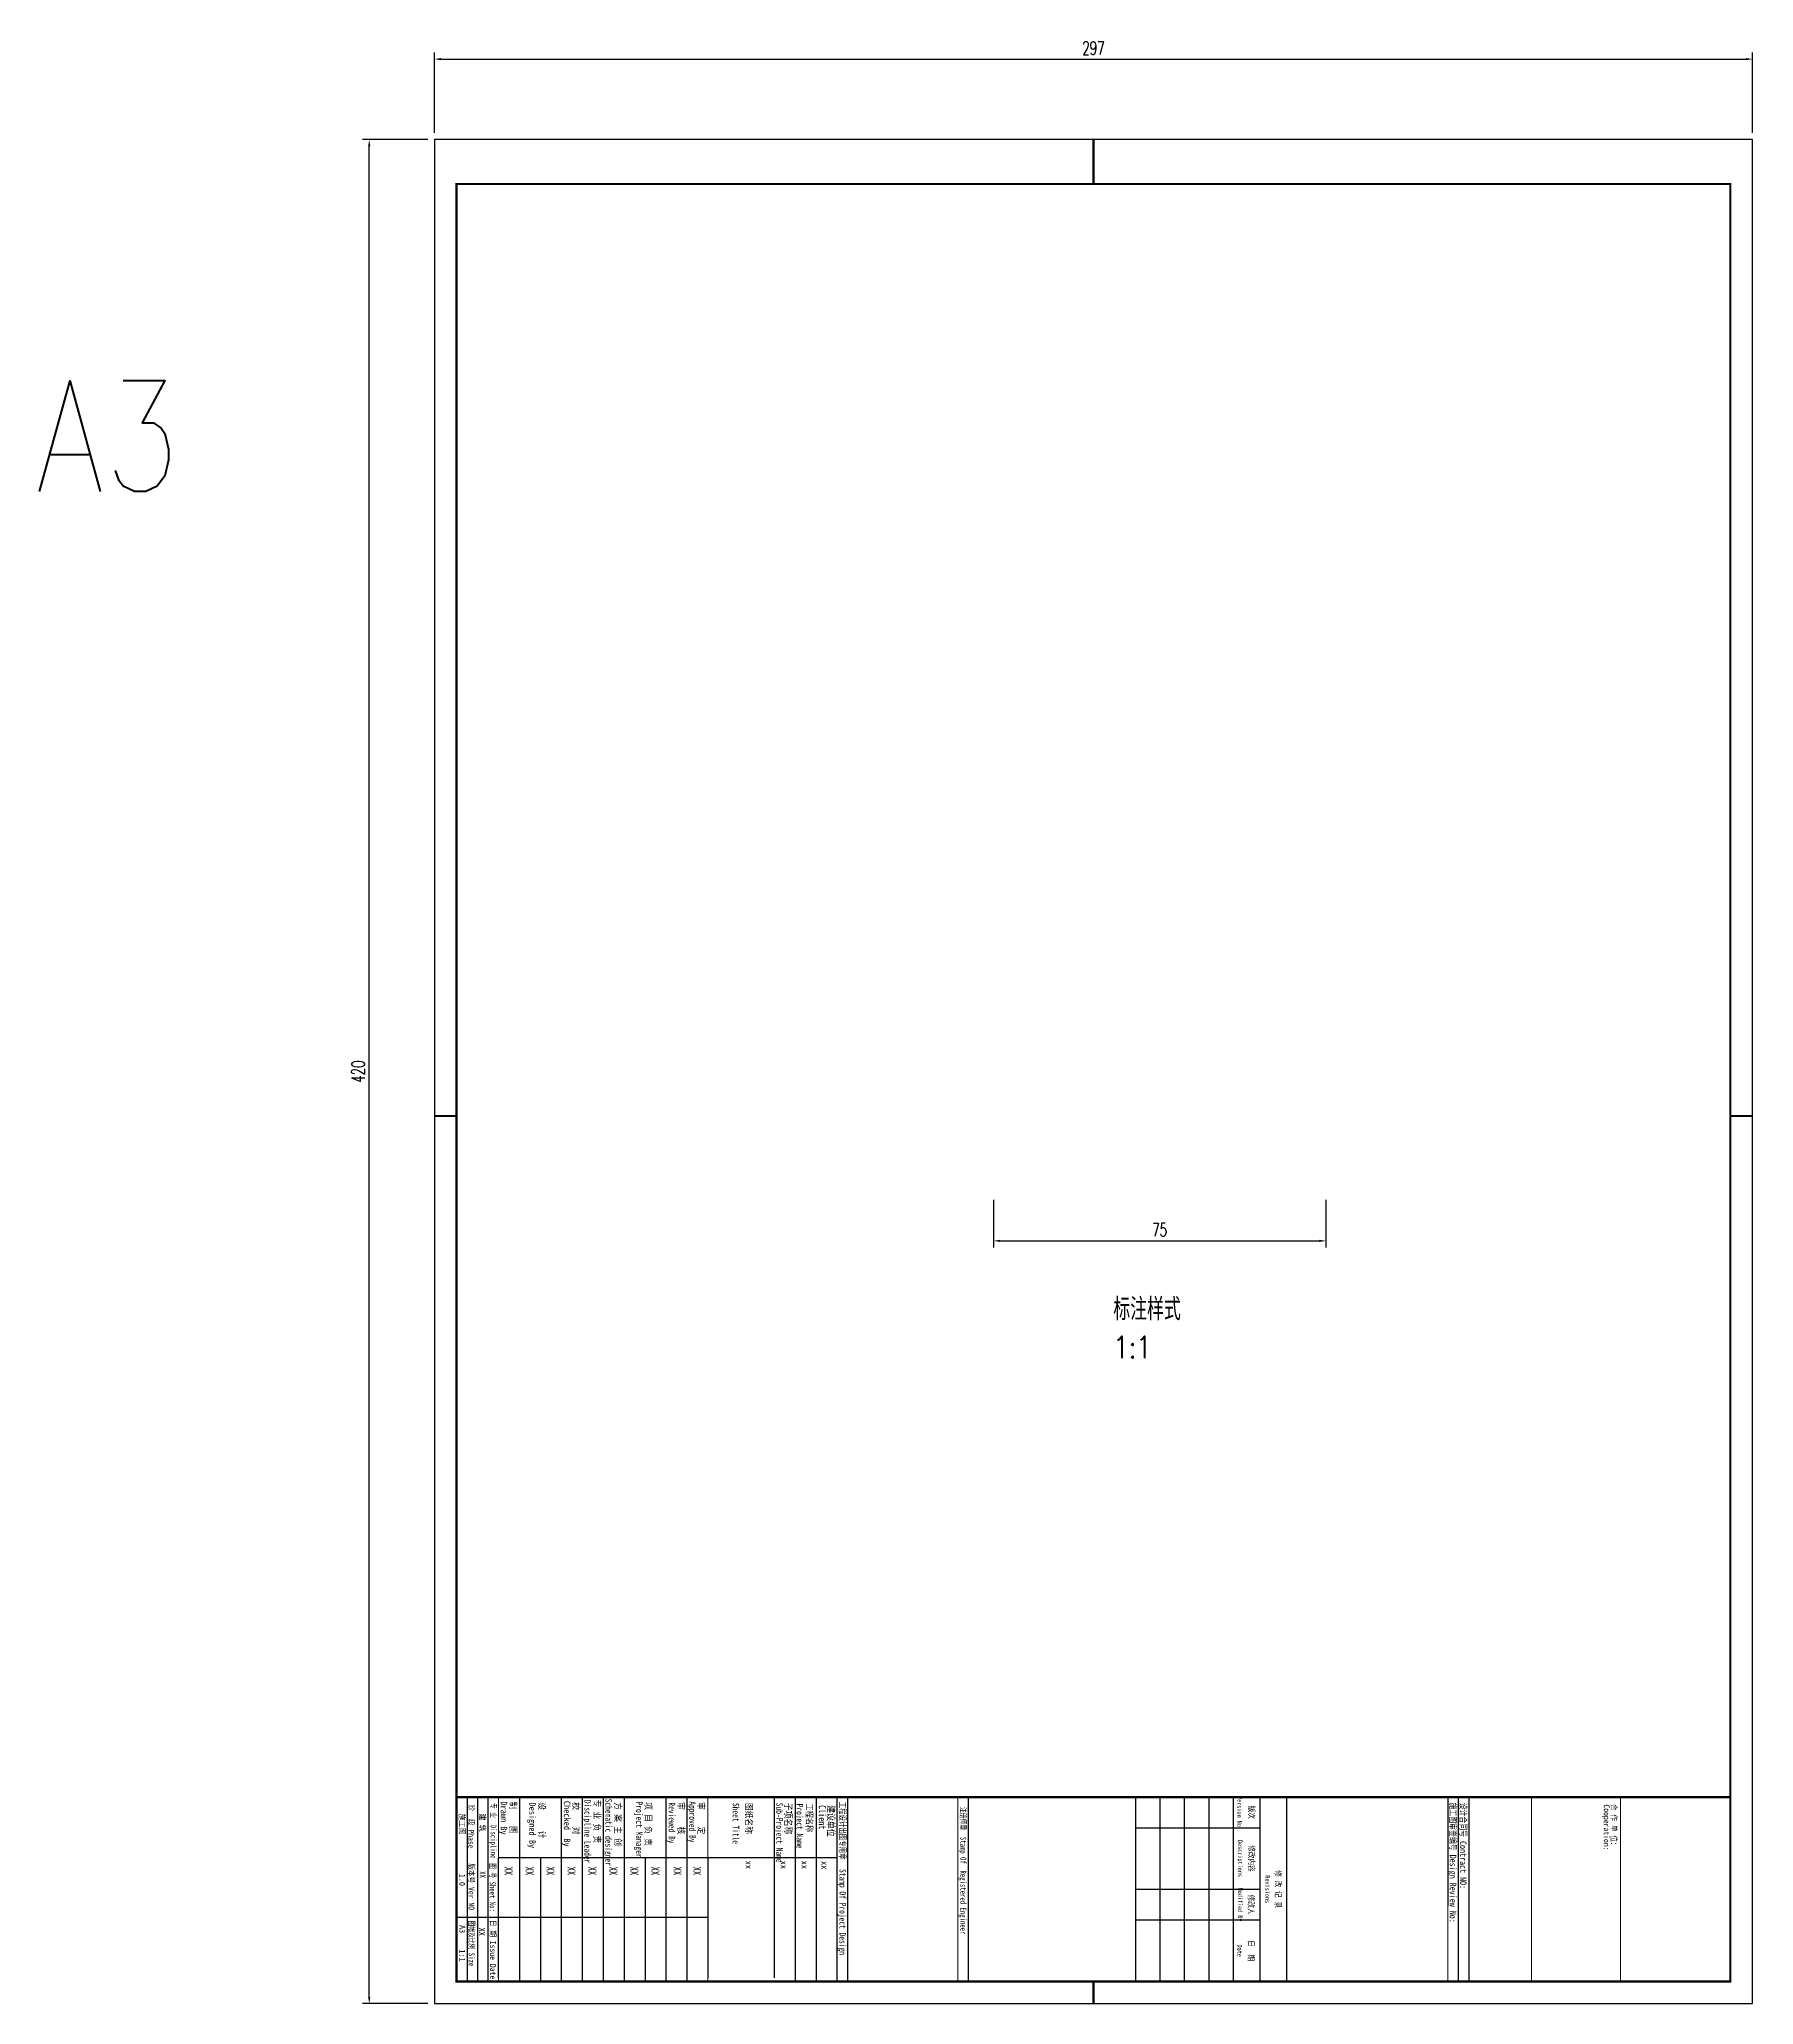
# Model space of a CAD drawing. Header units: inches. Extents: x 20038 to 22085, y 1131827 to 1134253.
# Drawn here: x 21698.8 to 22085.1, y 1133810.1 to 1134252.9 of the extents above; entities that cross this region are included whole.
import ezdxf
from ezdxf.enums import TextEntityAlignment as Align

# ---------------------------------------------------------------- set-up
doc = ezdxf.new("R2010")
doc.units = ezdxf.units.IN
doc.header["$LTSCALE"] = 1000
doc.header["$MEASUREMENT"] = 0
doc.linetypes.add('DASH', pattern=[0.35, 0.25, -0.1])
for name, color, linetype in [('0-GLASS-03玻璃-看线', 7, 'Continuous'), ('0-TEXT文字', 4, 'Continuous'), ('Y-隐形消防车道', 44, 'DASH'), ('图框', 142, 'Continuous'), ('签名', 255, 'Continuous')]:
    doc.layers.add(name, color=color, linetype=linetype)
doc.layers.add('Noprint', color=7, linetype='Continuous', plot=False)
doc.styles.add('SANXINBZ', font='romans.shx', dxfattribs={"width": 0.8, "bigfont": 'hzd.shx'})
doc.styles.add('宋体', font='', dxfattribs={"width": 0.8})
doc.styles.add('样式 1', font='romans.shx', dxfattribs={"width": 0.65, "bigfont": 'hzd.shx'})
doc.styles.get('宋体').set_extended_font_data('SimSun')
doc.dimstyles.new('dim1', dxfattribs={"dimtxt": 3, "dimasz": 1.5, "dimexe": 1.5, "dimexo": 1.5, "dimgap": 1, "dimtad": 1, "dimdec": 1, "dimrnd": 0.5, "dimdsep": 46, "dimtxsty": '样式 1', "dimcen": 0.09, "dimclrd": 1, "dimclre": 1, "dimclrt": 1, "dimadec": 0, "dimazin": 0, "dimtfac": 1, "dimtdec": 1, "dimtix": 1, "dimtmove": 2, "dimatfit": 3, "dimfxl": 1.25, "dimtvp": 1, "dimarcsym": 1})

# ---------------------------------------------------------------- blocks, each defined once
blk = doc.blocks.new('*D60')
at = {"layer": '0-GLASS-03玻璃-看线', "color": 1, "lineweight": -2, "transparency": 16777216}
for p, q in [((21786.33, 1134230.33), (21771.66, 1134230.33)), ((21773.16, 1133811.83), (21773.16, 1134228.83)), ((21786.33, 1133810.33), (21771.66, 1133810.33))]:
    blk.add_line(p, q, dxfattribs=at)
at = {"layer": '0-GLASS-03玻璃-看线', "color": 1, "transparency": 16777216}
for points in [[(21772.91, 1134228.83), (21773.41, 1134228.83), (21773.16, 1134230.33)], [(21772.91, 1133811.83), (21773.41, 1133811.83), (21773.16, 1133810.33)]]:
    blk.add_solid(points, dxfattribs=at)
at = {"layer": 'Defpoints', "color": 0, "transparency": 16777216}
for p in [(21773.16, 1134230.33), (21787.83, 1134230.33), (21787.83, 1133810.33)]:
    blk.add_point(p, dxfattribs=at)
at = {"layer": '0-GLASS-03玻璃-看线', "color": 1, "transparency": 16777216, "insert": (21770.66, 1134020.33), "char_height": 3, "attachment_point": 5, "rotation": 90, "style": '样式 1'}
blk.add_mtext('420', dxfattribs=at)
blk = doc.blocks.new('*D61')
at = {"layer": '0-GLASS-03玻璃-看线', "color": 1, "lineweight": -2, "transparency": 16777216}
for p, q in [((21787.83, 1134231.83), (21787.83, 1134249.96)), ((21789.33, 1134248.46), (22083.33, 1134248.46)), ((22084.83, 1134231.83), (22084.83, 1134249.96))]:
    blk.add_line(p, q, dxfattribs=at)
at = {"layer": '0-GLASS-03玻璃-看线', "color": 1, "transparency": 16777216}
for points in [[(21789.33, 1134248.71), (21789.33, 1134248.21), (21787.83, 1134248.46)], [(22083.33, 1134248.71), (22083.33, 1134248.21), (22084.83, 1134248.46)]]:
    blk.add_solid(points, dxfattribs=at)
at = {"layer": 'Defpoints', "color": 0, "transparency": 16777216}
for p in [(22084.83, 1134248.46), (21787.83, 1134230.33), (22084.83, 1134230.33)]:
    blk.add_point(p, dxfattribs=at)
at = {"layer": '0-GLASS-03玻璃-看线', "color": 1, "transparency": 16777216, "insert": (21936.33, 1134250.96), "char_height": 3, "attachment_point": 5, "style": '样式 1'}
blk.add_mtext('297', dxfattribs=at)
blk = doc.blocks.new('*D62')
at = {"layer": '0-GLASS-03玻璃-看线', "color": 1, "lineweight": -2, "transparency": 16777216}
for p, q in [((21913.8, 1133991.45), (21913.8, 1133980.69)), ((21988.72, 1133991.45), (21988.72, 1133980.69)), ((21915.3, 1133982.19), (21987.22, 1133982.19))]:
    blk.add_line(p, q, dxfattribs=at)
at = {"layer": '0-GLASS-03玻璃-看线', "color": 1, "transparency": 16777216}
for points in [[(21915.3, 1133982.44), (21915.3, 1133981.94), (21913.8, 1133982.19)], [(21987.22, 1133982.44), (21987.22, 1133981.94), (21988.72, 1133982.19)]]:
    blk.add_solid(points, dxfattribs=at)
at = {"layer": 'Defpoints', "color": 0, "transparency": 16777216}
for p in [(21913.8, 1133992.95), (21988.72, 1133992.95), (21988.72, 1133982.19)]:
    blk.add_point(p, dxfattribs=at)
at = {"layer": '0-GLASS-03玻璃-看线', "color": 1, "transparency": 16777216, "insert": (21951.26, 1133984.69), "char_height": 3, "attachment_point": 5, "style": '样式 1'}
blk.add_mtext('75', dxfattribs=at)

msp = doc.modelspace()

# ---------------------------------------------------------------- linework, layer by layer
for p, q in [((21797.55, 1133856.83), (21797.55, 1133815.33)), ((21806.99, 1133856.83), (21806.99, 1133815.33)), ((21816.42, 1133856.83), (21816.42, 1133815.33)), ((21821.14, 1133856.83), (21821.14, 1133815.33)), ((21825.86, 1133856.83), (21825.86, 1133815.33)), ((21830.58, 1133856.83), (21830.58, 1133815.33)), ((21840.02, 1133856.83), (21840.02, 1133815.33)), ((21844.74, 1133856.83), (21844.74, 1133815.33)), ((21864.39, 1133856.83), (21864.39, 1133816.14)), ((21869.11, 1133856.83), (21869.11, 1133815.33)), ((21873.83, 1133856.83), (21873.83, 1133815.33)), ((21878.54, 1133856.83), (21878.54, 1133815.33)), ((21945.79, 1133856.83), (21945.79, 1133815.33)), ((21951.29, 1133856.83), (21951.29, 1133815.33)), ((21956.79, 1133856.83), (21956.79, 1133815.33)), ((21962.29, 1133856.83), (21962.29, 1133815.33)), ((21967.79, 1133856.83), (21967.79, 1133815.33)), ((21973.79, 1133856.83), (21973.79, 1133815.33)), ((21979.79, 1133856.83), (21979.79, 1133815.33)), ((22018.52, 1133856.83), (22018.52, 1133815.33)), ((22020.88, 1133856.83), (22020.88, 1133815.33)), ((21878.54, 1133852.76), (21878.54, 1133815.33)), ((21945.79, 1133849.97), (21973.79, 1133849.97)), ((21802.27, 1133843.27), (21878.54, 1133843.27)), ((21811.71, 1133843.27), (21811.71, 1133815.33)), ((21821.14, 1133842.28), (21821.14, 1133815.33)), ((21835.3, 1133843.27), (21835.3, 1133815.33)), ((21945.79, 1133836.11), (21973.79, 1133836.11)), ((21849.45, 1133829.7), (21792.83, 1133829.7)), ((21945.79, 1133829.19), (21973.79, 1133829.19))]:
    msp.add_line(p, q)
at = {"const_width": 0.236}
for points in [[(21802.27, 1133856.83), (21802.27, 1133815.33)], [(21849.45, 1133856.83), (21849.45, 1133815.33)], [(21849.45, 1133856.83), (21849.45, 1133815.33)], [(21878.54, 1133856.83), (21878.54, 1133815.33)], [(21878.54, 1133856.83), (21878.54, 1133815.33)], [(21878.54, 1133856.83), (21878.54, 1133815.33)], [(21905.75, 1133856.83), (21905.75, 1133815.33)], [(22016.16, 1133856.83), (22016.16, 1133815.33)], [(22035.04, 1133856.83), (22035.04, 1133815.33)], [(22055.06, 1133856.83), (22055.06, 1133815.33)]]:
    msp.add_lwpolyline(points, dxfattribs=at)
at = {"layer": 'Noprint', "color": 8, "linetype": 'DASH', "ltscale": 3}
for p, q in [((21795.19, 1133856.83), (21795.19, 1133815.33)), ((21799.91, 1133856.83), (21799.91, 1133815.33)), ((21869.11, 1133856.83), (21869.11, 1133815.33)), ((21880.9, 1133856.83), (21880.9, 1133815.33)), ((21908.11, 1133856.83), (21908.11, 1133815.33))]:
    msp.add_line(p, q, dxfattribs=at)
at = {"layer": 'Y-隐形消防车道'}
for p, q in [((21802.27, 1133816.14), (21802.27, 1133843.27)), ((21849.45, 1133843.27), (21849.45, 1133816.14))]:
    msp.add_line(p, q, dxfattribs=at)
at = {"layer": '图框'}
msp.add_line((22016.17, 1133856.83), (22016.17, 1133832.36), dxfattribs=at)
msp.add_lwpolyline([(21787.83, 1133810.33), (22084.83, 1133810.33), (22084.83, 1134230.33), (21787.83, 1134230.33)], close=True, dxfattribs=at)
at = {"layer": '图框', "const_width": 0.5}
for points in [[(21936.33, 1134220.33), (21936.33, 1134230.33)], [(21792.83, 1134010.33), (21787.83, 1134010.33)], [(22079.83, 1134010.33), (22084.83, 1134010.33)], [(22079.83, 1133856.83), (21792.83, 1133856.83)], [(21936.33, 1133815.33), (21936.33, 1133810.33)]]:
    msp.add_lwpolyline(points, dxfattribs=at)
msp.add_lwpolyline([(21792.83, 1133815.33), (22079.83, 1133815.33), (22079.83, 1134220.33), (21792.83, 1134220.33)], close=True, dxfattribs=at)

# ---------------------------------------------------------------- texts
at = {"style": '宋体'}
for s, height, width, p in [('阶  段 Phase', 1.327, 0.8, (21795.46, 1133855.16)), ('专 业  Discipline', 1.3271, 0.7, (21800.5, 1133855.5)), ('Drawn By', 1.475, 0.85, (21802.78, 1133855.9)), ('制    图', 1.475, 0.85, (21804.85, 1133855.85)), ('Designed By', 1.4746, 0.85, (21809.21, 1133855.66)), ('设     计', 1.475, 0.85, (21811.32, 1133855.71)), ('Checked  By ', 1.4746, 0.85, (21817.01, 1133856)), ('校    对', 1.475, 0.85, (21819.02, 1133855.69)), ('Discipline Leader ', 1.4746, 0.7, (21821.63, 1133856.25)), ('专 业 负 责', 1.475, 0.85, (21823.78, 1133856.31)), ('Schematic designer', 1.4746, 0.7, (21826.36, 1133856.51)), ('方 案 主 创', 1.475, 0.85, (21828.49, 1133855.71)), ('Project Manager', 1.4746, 0.7, (21833.28, 1133855.85)), ('项 目 负 责', 1.475, 0.85, (21835.31, 1133855.71)), ('Reviewed By', 1.4746, 0.7, (21840.62, 1133855.67)), ('审    核', 1.475, 0.85, (21842.69, 1133855.73)), ('Approved By', 1.4746, 0.7, (21845.26, 1133855.9)), ('审    定', 1.475, 0.85, (21847.24, 1133855.73)), ('Sheet Title', 1.4746, 0.7, (21855.04, 1133855.55)), ('图纸名称  ', 1.475, 0.85, (21857.96, 1133855.55)), ('Sub-Project Name  ', 1.4746, 0.7, (21864.87, 1133855.58)), ('子项名称  ', 1.593, 0.8, (21866.77, 1133855.58)), ('Project Name  ', 1.4746, 0.7, (21869.43, 1133855.39)), ('工程名称 ', 1.433, 0.8, (21871.61, 1133855.39)), ('Client', 1.593, 0.8, (21874.45, 1133855.06)), ('建设单位', 1.593, 0.8, (21876.41, 1133855.06)), ('工程设计出图专用章 ', 1.475, 0.7, (21879.11, 1133855.8)), ('注册师章  Stamp Of  Registered Engineer', 1.3271, 0.7, (21906.34, 1133854.62)), ('施工图审查编号 Design Review No:', 1.4746, 0.75, (22016.61, 1133855.63)), ('设计合同号 Contract NO:', 1.4746, 0.75, (22018.91, 1133855.61)), ('Cooperation:', 1.3271, 0.8, (22051.31, 1133855.22)), ('合 作 单 位：', 1.327, 0.8, (22052.95, 1133855.3)), ('版本号 Ver NO', 1.327, 0.8, (21795.54, 1133841.93)), ('图 号 Sheet No:', 1.3271, 0.7, (21800.3, 1133841.94)), ('Stamp Of Project Design', 1.4746, 0.7, (21879.11, 1133840.66)), ('图幅及比例 Size', 1.327, 0.7, (21795.56, 1133829.03)), ('日 期 Issue Date', 1.3271, 0.8, (21800.38, 1133829.18))]:
    msp.add_text(s, height=height, rotation=270, dxfattribs=dict(at, width=width)).set_placement(p)
at = {"style": '宋体', "width": 0.8}
for s, height, p in [('Version No.', 1.0617, (21969.29, 1133853.27)), ('版次', 1.327, (21972, 1133853.43)), ('Descriptions', 1.0617, (21969.29, 1133843.04)), ('修改内容', 1.327, (21972, 1133843.04)), ('Modified By', 1.0617, (21969.29, 1133832.65)), ('修改人', 1.327, (21971.89, 1133832.65)), ('Date', 1.062, (21969.29, 1133822.26)), ('日  期', 1.327, (21971.88, 1133822.26))]:
    msp.add_text(s, height=height, rotation=270, dxfattribs=at).set_placement(p, align=Align.MIDDLE)
at = {"color": 2, "style": '宋体'}
for s, height, width, p in [('施工图', 1.327, 0.85, (21793.42, 1133853.13)), ('建 筑', 1.327, 0.85, (21797.99, 1133853.18)), ('xx', 1.433, 0.8, (21857.94, 1133842.53)), ('xx', 1.433, 0.8, (21865.87, 1133842.53)), ('xx', 1.433, 0.8, (21870.59, 1133842.53)), ('xx', 1.433, 0.8, (21875.05, 1133842.44)), ('1.0', 1.327, 0.85, (21793.45, 1133839.59)), ('XX', 1.327, 0.7, (21798.04, 1133840.16)), ('A3', 1.327, 0.85, (21793.47, 1133828.03)), ('XX', 1.327, 0.85, (21797.9, 1133827.44)), ('1:1', 1.327, 0.85, (21793.47, 1133822.56))]:
    msp.add_text(s, height=height, rotation=270, dxfattribs=dict(at, width=width)).set_placement(p)
at = {"style": '宋体', "width": 0.8}
for s, height, p in [('Revisions', 1.062, (21975.55, 1133836.11)), ('修 改 记 录', 1.327, (21977.95, 1133836.11))]:
    msp.add_text(s, height=height, rotation=270, dxfattribs=at).set_placement(p, align=Align.MIDDLE_CENTER)
at = {"layer": '0-TEXT文字', "color": 4, "style": 'SANXINBZ', "width": 0.8}
for s, height, p in [('A3', 25, (21697.97, 1134151.03)), ('标注样式', 5, (21940.81, 1133964.3)), ('1:1', 5, (21940.81, 1133955.73))]:
    msp.add_text(s, height=height, dxfattribs=at).set_placement(p)
at = {"layer": '签名', "color": 0, "style": '宋体', "width": 0.8}
for p in [(21803.69, 1133841.18), (21808.41, 1133841.18), (21813.12, 1133841.18), (21817.84, 1133841.18), (21822.56, 1133841.18), (21827.28, 1133841.18), (21832, 1133841.18), (21836.72, 1133841.18), (21841.73, 1133841.18), (21846.15, 1133841.18)]:
    msp.add_text('XX', height=1.769, rotation=270, dxfattribs=at).set_placement(p)

# ---------------------------------------------------------------- dimensions: what is measured, and where the dimension line sits
at = {"layer": '0-GLASS-03玻璃-看线'}
for base, p1, p2, picture, middle in [((22084.83, 1134248.46), (21787.83, 1134230.33), (22084.83, 1134230.33), '*D61', (21936.33, 1134250.96)), ((21988.72, 1133982.19), (21913.8, 1133992.95), (21988.72, 1133992.95), '*D62', (21951.26, 1133984.69))]:
    dim = msp.add_linear_dim(base=base, p1=p1, p2=p2, dimstyle='dim1', dxfattribs=at)
    dim.commit()
    dim.dimension.update_dxf_attribs({"geometry": picture, "text_midpoint": middle})
dim = msp.add_linear_dim(base=(21773.16, 1134230.33), p1=(21787.83, 1133810.33), p2=(21787.83, 1134230.33), angle=270, dimstyle='dim1', dxfattribs=at)
dim.commit()
dim.dimension.update_dxf_attribs({"geometry": '*D60', "text_midpoint": (21770.66, 1134020.33)})

doc.saveas('drawing.dxf')
